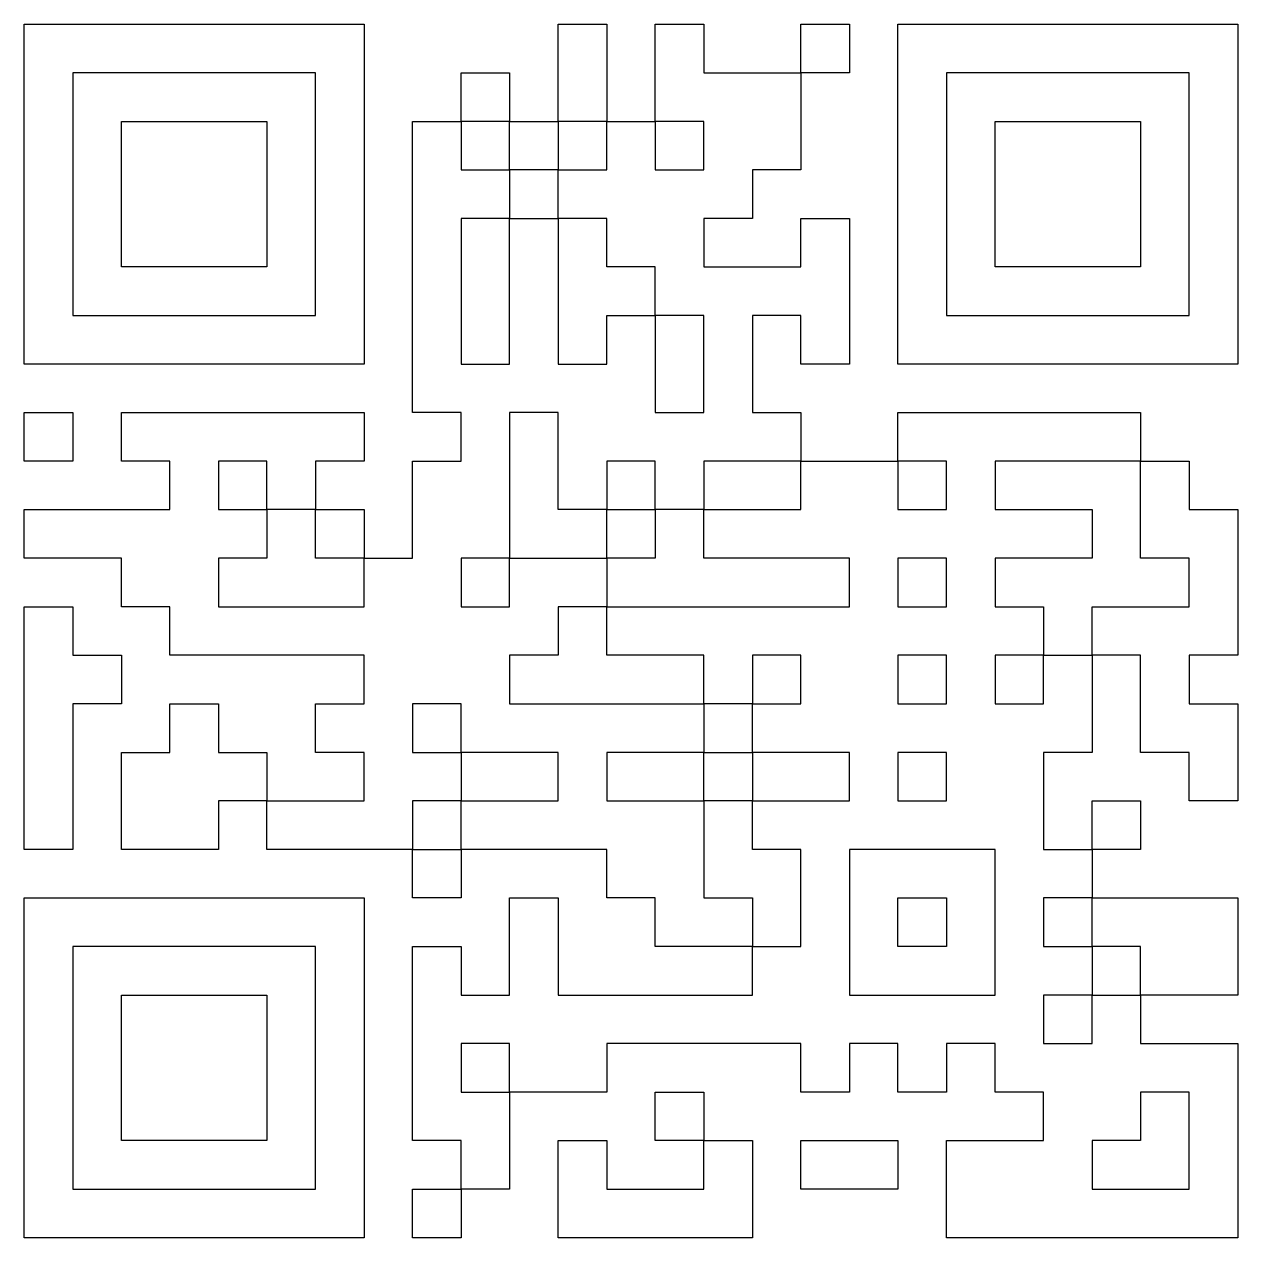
# Model space of a CAD drawing. Header units: metres. Extents: x 4 to 29, y 4 to 29.
import ezdxf

# ---------------------------------------------------------------- set-up
doc = ezdxf.new("R2010")
doc.units = ezdxf.units.M

msp = doc.modelspace()

# ---------------------------------------------------------------- linework, layer by layer
for points in [[(6, 18), (4, 18), (4, 19), (7, 19), (7, 20), (6, 20), (6, 21), (11, 21), (11, 20), (10, 20), (10, 19), (9, 19), (9, 18), (8, 18), (8, 17), (11, 17), (11, 18), (12, 18), (12, 20), (13, 20), (13, 21), (12, 21), (12, 27), (13, 27), (13, 26), (14, 26), (14, 25), (15, 25), (15, 26), (16, 26), (16, 27), (17, 27), (17, 29), (18, 29), (18, 28), (20, 28), (20, 26), (19, 26), (19, 25), (18, 25), (18, 24), (20, 24), (20, 25), (21, 25), (21, 22), (20, 22), (20, 23), (19, 23), (19, 21), (20, 21), (20, 20), (18, 20), (18, 19), (17, 19), (17, 20), (16, 20), (16, 19), (15, 19), (15, 21), (14, 21), (14, 18), (16, 18), (16, 17), (15, 17), (15, 16), (14, 16), (14, 15), (18, 15), (18, 14), (16, 14), (16, 13), (18, 13), (18, 11), (19, 11), (19, 10), (17, 10), (17, 11), (16, 11), (16, 12), (13, 12), (13, 13), (12, 13), (12, 12), (9, 12), (9, 13), (11, 13), (11, 14), (10, 14), (10, 15), (11, 15), (11, 16), (7, 16), (7, 17), (6, 17)], [(4, 22), (4, 29), (11, 29), (11, 22)], [(15, 27), (15, 29), (16, 29), (16, 27)], [(20, 28), (20, 29), (21, 29), (21, 28)], [(22, 22), (22, 29), (29, 29), (29, 22)], [(10, 28), (5, 28), (5, 23), (10, 23)], [(14, 27), (13, 27), (13, 28), (14, 28)], [(23, 28), (23, 23), (28, 23), (28, 28)], [(6, 27), (9, 27), (9, 24), (6, 24)], [(14, 26), (14, 27), (15, 27), (15, 26)], [(17, 26), (18, 26), (18, 27), (17, 27)], [(24, 27), (27, 27), (27, 24), (24, 24)], [(13, 25), (13, 22), (14, 22), (14, 25)], [(15, 25), (15, 22), (16, 22), (16, 23), (17, 23), (17, 24), (16, 24), (16, 25)], [(17, 23), (17, 21), (18, 21), (18, 23)], [(5, 20), (4, 20), (4, 21), (5, 21)], [(14, 5), (13, 5), (13, 6), (12, 6), (12, 10), (13, 10), (13, 9), (14, 9), (14, 11), (15, 11), (15, 9), (19, 9), (19, 10), (20, 10), (20, 12), (19, 12), (19, 13), (21, 13), (21, 14), (19, 14), (19, 15), (18, 15), (18, 16), (16, 16), (16, 17), (21, 17), (21, 18), (18, 18), (18, 19), (20, 19), (20, 20), (22, 20), (22, 21), (27, 21), (27, 20), (24, 20), (24, 19), (26, 19), (26, 18), (24, 18), (24, 17), (25, 17), (25, 16), (26, 16), (26, 14), (25, 14), (25, 12), (26, 12), (26, 11), (25, 11), (25, 10), (26, 10), (26, 9), (27, 9), (27, 8), (29, 8), (29, 4), (23, 4), (23, 6), (25, 6), (25, 7), (24, 7), (24, 8), (23, 8), (23, 7), (22, 7), (22, 8), (21, 8), (21, 7), (20, 7), (20, 8), (16, 8), (16, 7), (14, 7)], [(9, 20), (8, 20), (8, 19), (9, 19)], [(22, 19), (23, 19), (23, 20), (22, 20)], [(27, 14), (27, 16), (26, 16), (26, 17), (28, 17), (28, 18), (27, 18), (27, 20), (28, 20), (28, 19), (29, 19), (29, 16), (28, 16), (28, 15), (29, 15), (29, 13), (28, 13), (28, 14)], [(11, 18), (10, 18), (10, 19), (11, 19)], [(17, 19), (17, 18), (16, 18), (16, 19)], [(13, 18), (13, 17), (14, 17), (14, 18)], [(23, 18), (22, 18), (22, 17), (23, 17)], [(4, 12), (4, 17), (5, 17), (5, 16), (6, 16), (6, 15), (5, 15), (5, 12)], [(20, 15), (20, 16), (19, 16), (19, 15)], [(23, 15), (23, 16), (22, 16), (22, 15)], [(24, 16), (24, 15), (25, 15), (25, 16)], [(7, 15), (8, 15), (8, 14), (9, 14), (9, 13), (8, 13), (8, 12), (6, 12), (6, 14), (7, 14)], [(13, 15), (12, 15), (12, 14), (13, 14)], [(13, 13), (15, 13), (15, 14), (13, 14)], [(18, 13), (18, 14), (19, 14), (19, 13)], [(23, 13), (23, 14), (22, 14), (22, 13)], [(27, 12), (26, 12), (26, 13), (27, 13)], [(13, 12), (13, 11), (12, 11), (12, 12)], [(21, 9), (24, 9), (24, 12), (21, 12)], [(4, 4), (4, 11), (11, 11), (11, 4)], [(22, 10), (22, 11), (23, 11), (23, 10)], [(26, 11), (29, 11), (29, 9), (27, 9), (27, 10), (26, 10)], [(5, 10), (5, 5), (10, 5), (10, 10)], [(6, 6), (6, 9), (9, 9), (9, 6)], [(25, 9), (25, 8), (26, 8), (26, 9)], [(14, 8), (13, 8), (13, 7), (14, 7)], [(18, 6), (17, 6), (17, 7), (18, 7)], [(27, 7), (27, 6), (26, 6), (26, 5), (28, 5), (28, 7)], [(15, 4), (15, 6), (16, 6), (16, 5), (18, 5), (18, 6), (19, 6), (19, 4)], [(22, 5), (20, 5), (20, 6), (22, 6)], [(12, 4), (12, 5), (13, 5), (13, 4)]]:
    msp.add_lwpolyline(points, close=True)

doc.saveas('drawing.dxf')
